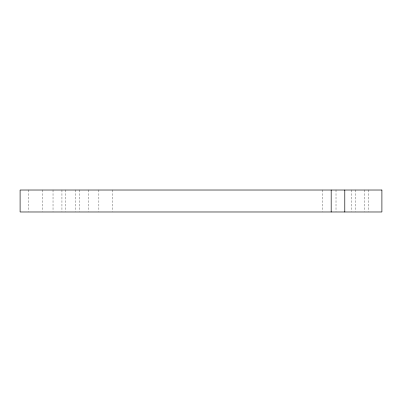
<?xml version="1.0" encoding="UTF-8"?>
<svg xmlns="http://www.w3.org/2000/svg" width="402" height="402" viewBox="0 0 402 402"><rect width="100%" height="100%" fill="white"/><g stroke="black" fill="none" stroke-linecap="round" stroke-linejoin="round"><path stroke-width="0.3" stroke-dasharray="2.01 1.51" d="M368.724 190.02L368.724 211.351M364.333 190.02L364.333 211.351M355.549 190.02L355.549 211.351M351.162 190.02L351.162 211.351M336.012 190.02L336.012 211.351M322.394 190.02L322.394 211.351M112.475 190.02L112.475 211.351M98.867 190.02L98.867 211.351M88.154 190.02L88.154 211.351M79.234 190.02L79.234 211.351M75.556 190.02L75.556 211.351M65.621 190.02L65.621 211.351M61.943 190.02L61.943 211.351M53.024 190.02L53.024 211.351M42.31 190.02L42.31 211.351M28.698 190.02L28.698 211.351"/><path stroke-width="0.6" d="M344.79 190.02L344.79 211.98M331.178 190.02L331.178 211.98M381.9 190.02L20.1 190.02L20.1 211.98L381.9 211.98L381.9 190.02"/></g></svg>
